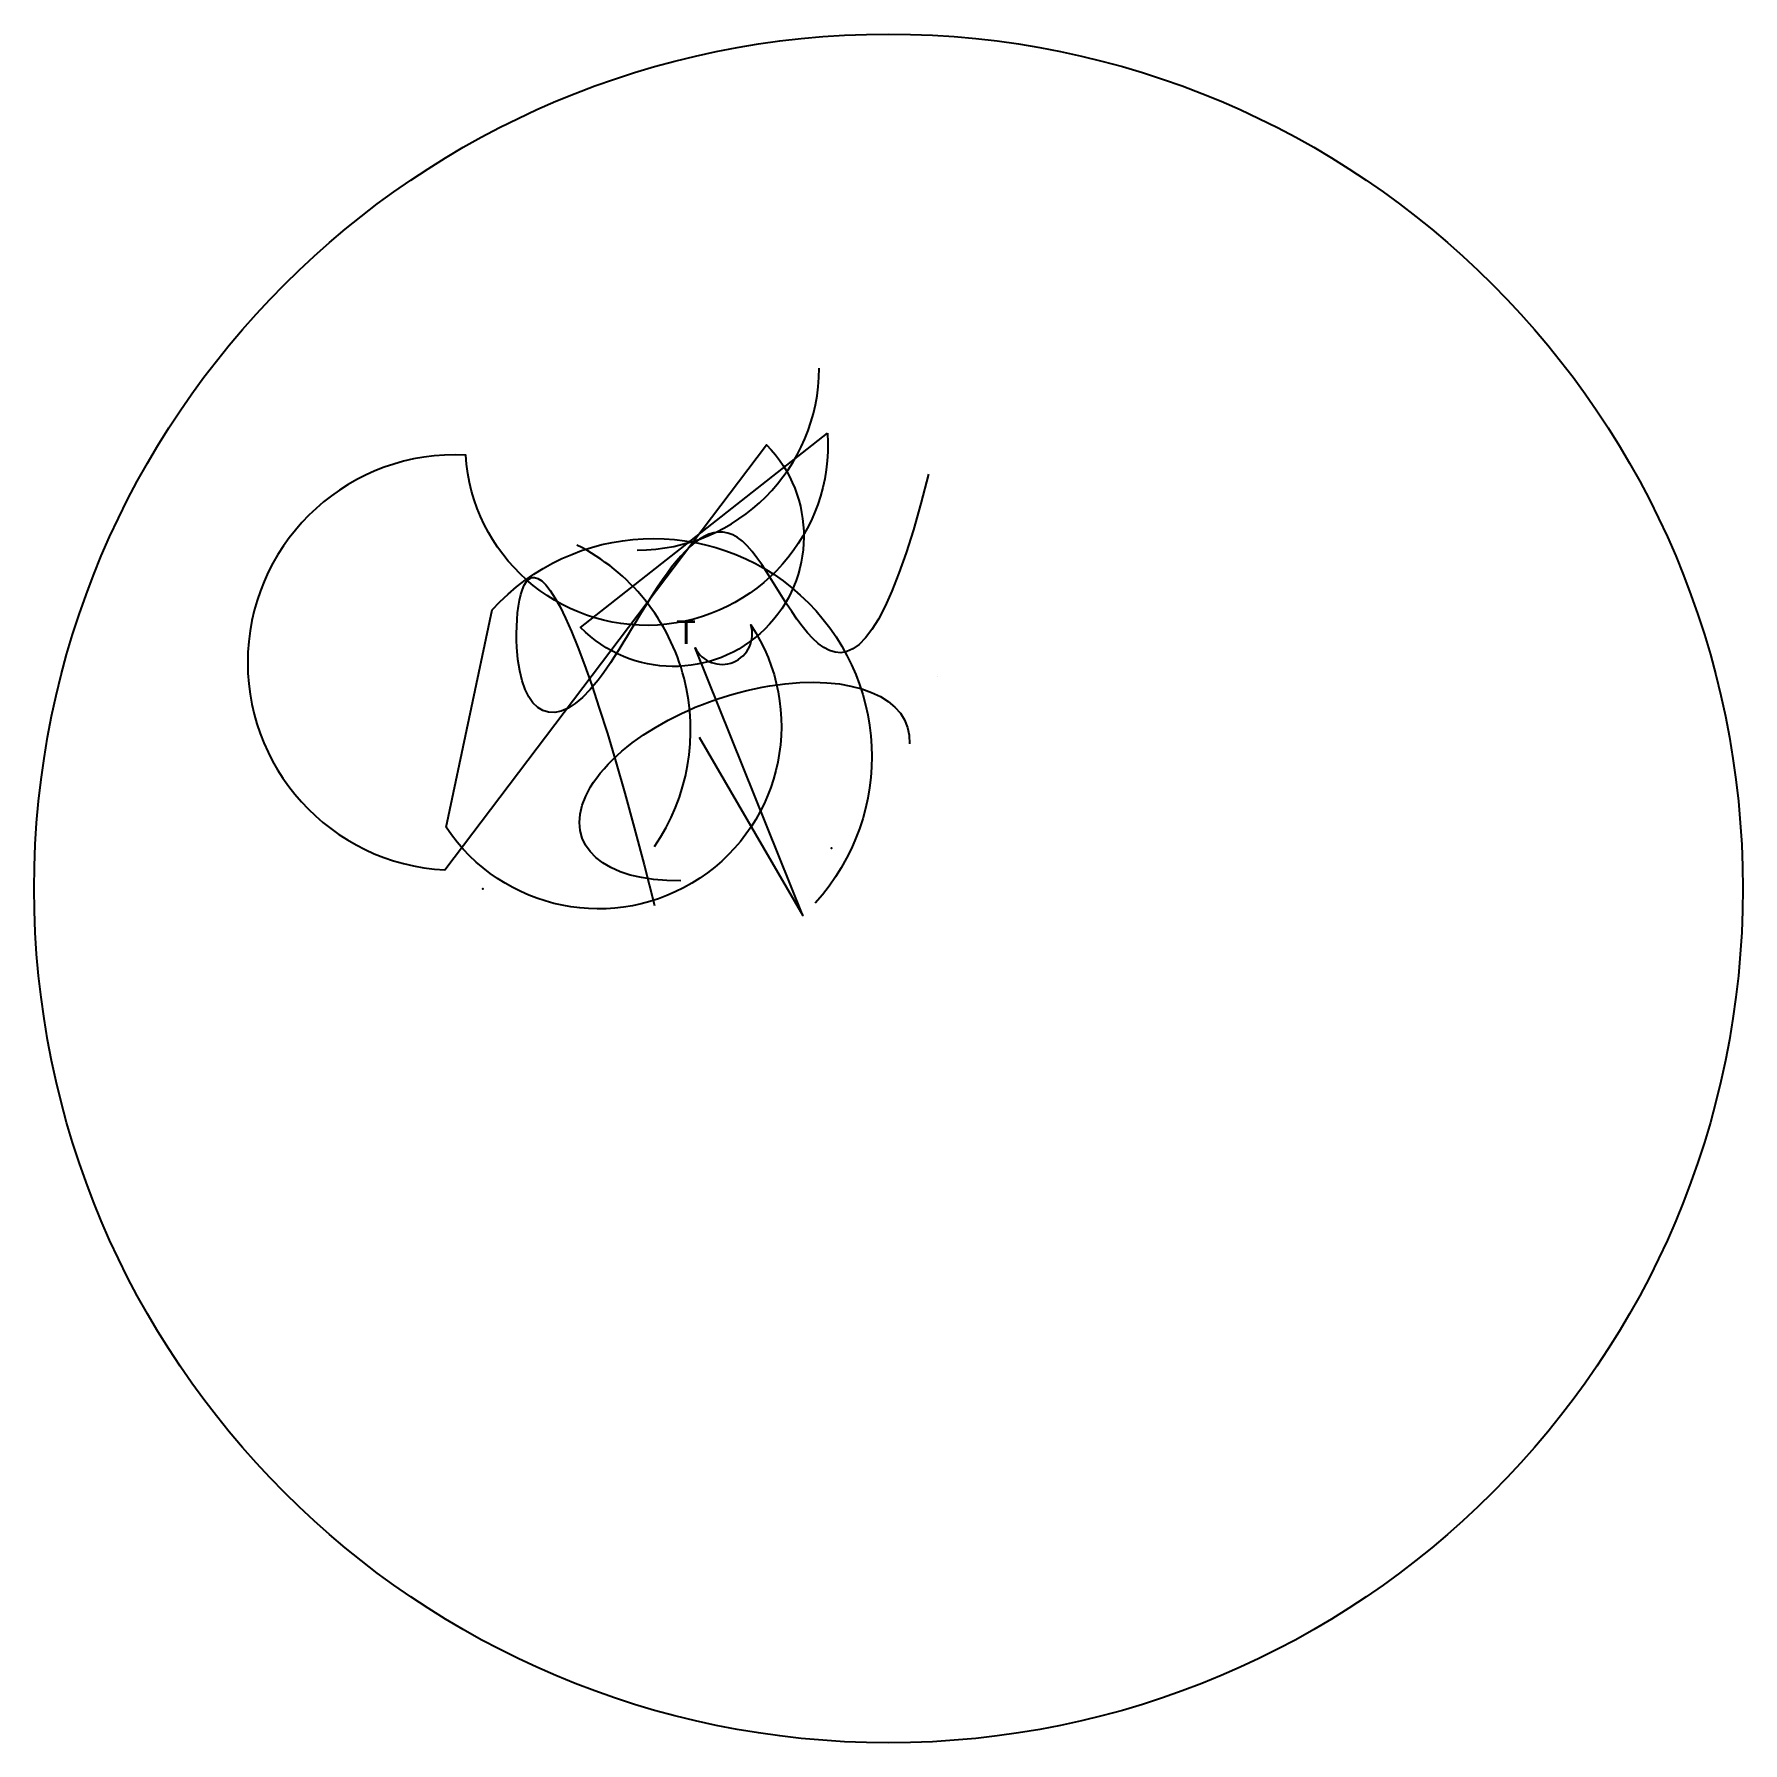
# Model space of a CAD drawing. Header units: metres. Extents: x -68 to 112, y -116 to 64.
import ezdxf

# ---------------------------------------------------------------- set-up
doc = ezdxf.new("R2010")
doc.units = ezdxf.units.M

msp = doc.modelspace()

# ---------------------------------------------------------------- linework, layer by layer
at = {"elevation": -2.1}
msp.add_lwpolyline([(2.39, -9.81), (13.3, -28.6, 0), (1.96, -0.38, 0.926414), (7.83, 2.04, -1), (-24.26, -19.29), (-19.41, 3.61, -1), (14.6, -27.3)], format="xyb", dxfattribs=at)
msp.add_arc((-4.14, 29.08, -6.46), 19.17, 270, 360)
at = {"extrusion": (-0.778363, 0.554249, -0.404371)}
msp.add_ellipse((7.17, -14.47, 2.1), major_axis=(17.37, 3.98, -4.01), ratio=0.849788, start_param=1.933925, end_param=6.283185, dxfattribs=at)
msp.add_open_spline([(26.55, 17.89, -18.71), (17.87, -16.72, 1.7), (6.84, 29.03, -16.62), (-9.05, -11.5, -12.28), (-20.1, -5.81, -14.01), (-14.29, 19.98, -23.43), (-2.3, -27.53, -26.59)], degree=3)
for p in [(16.34, -21.48, -13.03), (-20.39, -25.79, -21.62)]:
    msp.add_point(p)
at = {"layer": 'A'}
msp.add_lwpolyline([(15.93, 22.22, -1), (-22.19, 19.92, 1), (-24.38, -23.78), (9.49, 20.99, -1), (-10.1, 1.76, 0)], format="xyb", close=True, dxfattribs=at)
msp.add_circle((22.34, -25.74, -20.08), 90, dxfattribs=at)
msp.add_arc((19.11, -3.37, -26.96), 8.42, 0, 1e-07, dxfattribs=at)
at = {"layer": 'cañería'}
msp.add_arc((-20.29, -9.02, 1.27), 21.79, 325.6483, 63.2491, dxfattribs=at)

# ---------------------------------------------------------------- texts
msp.add_text('T', height=2.5).set_placement((0, 0))
msp.add_text('T', height=2.5).set_placement((0, 0))
msp.add_text('T', height=2.5).set_placement((0, 0))

doc.saveas('drawing.dxf')
